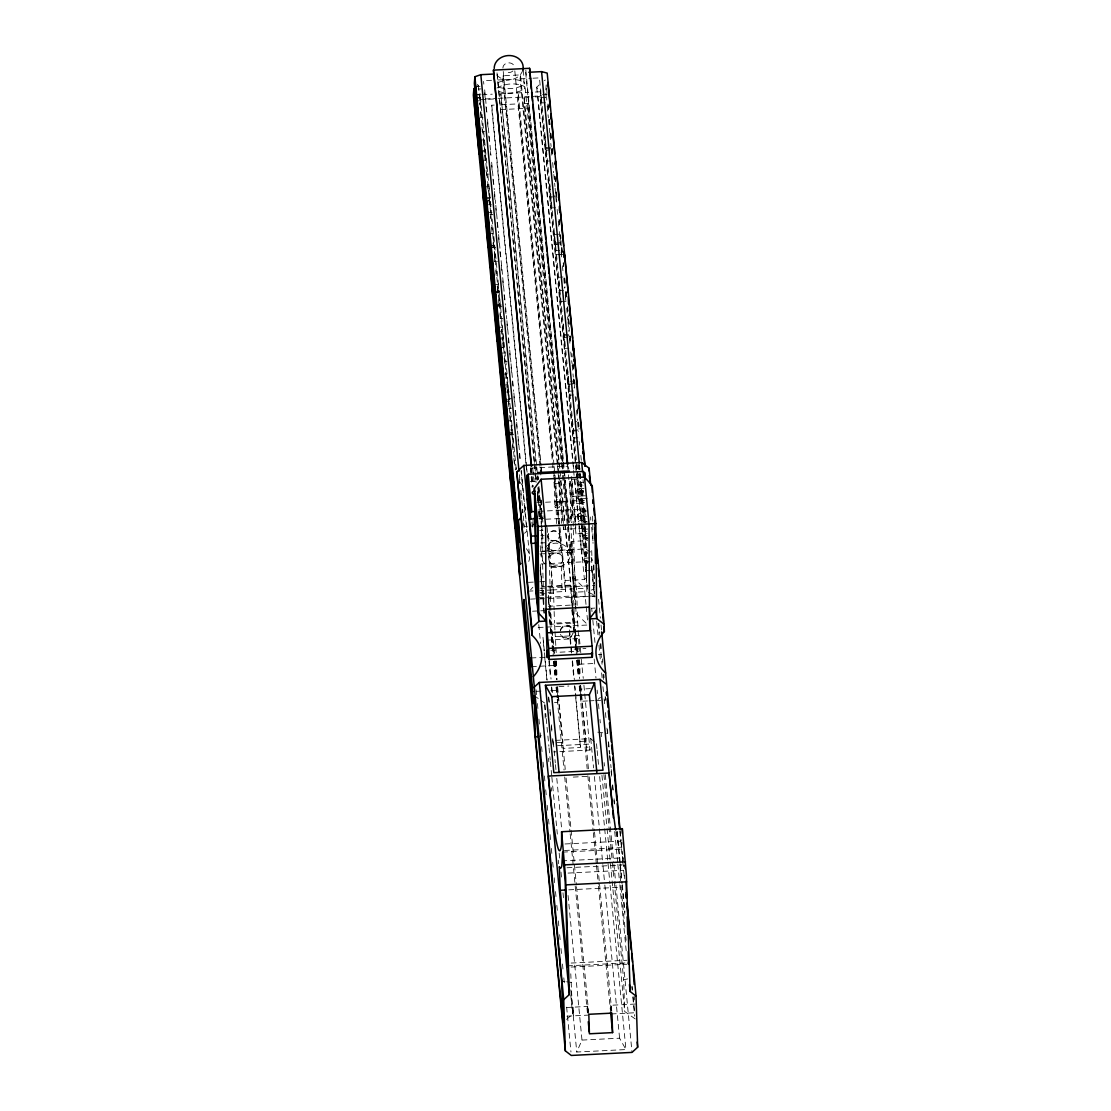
<?xml version="1.0" encoding="UTF-8"?>
<svg xmlns="http://www.w3.org/2000/svg" width="1111" height="1111" viewBox="0 0 1111 1111"><rect width="100%" height="100%" fill="white"/><g stroke="black" fill="none" stroke-linecap="round" stroke-linejoin="round"><path stroke-width="0.75" stroke-dasharray="5 3.75" d="M476.133 98.282L480.396 97.615L480.23 104.198M541.21 95.018L541.099 102.948L545.445 102.74M542.585 94.491L546.931 94.268L546.723 100.087M551.528 150.054L551.514 149.041M542.987 515.754L543.001 517.976M554.736 244.281L560.527 243.934L554.736 244.281L554.375 232.255M539.585 666.239L555.972 665.406L555.903 661.267M570.193 381.254L574.54 381.045L574.679 387.489M582.233 522.087L586.608 521.545M578.762 659.712L579.123 664.239L579.039 660.101M588.136 538.918L585.233 539.071L584.844 526.322M566.429 1007.51L587.636 1006.441L587.83 1012.774M479.619 98.532L480.035 93.435L498.811 288.443M540.835 474.966L502.797 79.728L503.116 75.77L520.476 74.909L558.847 473.494M557.194 463.745L520.142 78.853L520.476 74.909M554.986 475.23L565.11 580.497L584.414 579.525L586.747 577.387L540.363 95.477L540.779 90.38L537.377 88.699L536.71 87.2L540.043 84.117M545.793 89.866L546.209 84.922L543.932 84.325M575.54 608.397L572.498 576.734L569.749 481.299M622.618 862.33L623.354 857.803L562.624 860.858M575.345 521.837C577.303 510.588 567.999 512.532 571.526 522.698M583.622 492.104L580.734 492.256L580.289 478.883M574.831 514.046L575.151 522.517M585.233 539.071L588.066 538.46M555.972 665.406L555.625 660.878M635.367 1004.038L610.772 1005.274L610.911 1010.538M477.438 84.311L478.452 85.714L477.855 86.741M610.133 885.411L625.937 1049.562L576.762 1052.034L581.983 1040.09L568.054 895.466M523.475 70.285L524.142 84.547C516.448 89.352 506.074 89.574 497.561 86.936M496.825 88.075C504.866 83.353 516.407 82.297 524.767 86.672L524.573 88.949C516.532 93.671 504.991 94.727 496.631 90.352M548.598 544.473L549.417 543.335M530.614 589.816L532.849 587.261M524.517 533.308L526.85 531.169L521.045 470.758M597.996 699.416L600.412 697.291M566.568 1019.398L572.609 1014.079L570.776 973.778M540.724 595.496L543.46 593.788L553.584 593.274L554.111 609.856M497.936 82.561C506.074 79.423 516.448 77.867 524.336 82.283L524.739 83.394M544.251 80.506L545.362 80.061M531.461 96.643L540.363 95.477M591.302 590.066L594.26 589.052M538.391 736.399L541.321 735.746M635.242 1018.954L624.674 1011.468L623.674 979.777L628.076 978.819M491.534 80.298L483.493 80.7L483.827 84.144M497.964 79.964L502.797 79.728M520.142 78.853L531.405 78.284M533.016 78.201L539.446 77.881L582.65 525.267M475.591 86.13L478.48 85.991M477.119 86.45L480.008 86.311M478.23 89.061L481.119 88.908M475.577 94.463L479.91 94.254M475.064 95.06L480.216 94.796M481.938 94.713L492.242 94.185M536.335 470.009L500.825 93.755L528.489 92.366M535.349 92.019L542.224 91.671M476.05 97.893L480.383 97.685M485.16 98.976L496.423 98.407M498.034 98.323L529.864 96.726M493.603 99.004L479.285 99.726L479.785 104.906M558.639 460.232L524.309 103.559L524.114 97.462L528.892 97.226M535.252 96.907L540.029 96.671L575.401 464.12M475.786 100.962L480.119 100.754M540.863 97.685L546.654 97.407M525.92 463.287L491.923 110.072L491.77 105.198L494.173 105.073M501.172 104.726L518.518 103.851L552.861 460.523M524.309 103.559L527.919 103.379L563.083 468.661M500.533 109.642L528.072 108.253L563.235 473.536M480.105 117.655L482.993 117.502M482.035 131.431L484.924 131.292M480.146 140.083L484.493 139.861L484.66 142.43M481.202 151.013L485.479 150.332L485.924 163.706M550.625 147.513L546.223 147.277L546.209 148.61L546.709 161.137L551.042 160.914M481.132 151.888L485.465 151.665M546.209 148.61L550.542 148.388M549.987 149.999L545.654 150.207L545.723 149.332L550.07 149.11M481.396 160.415L485.729 160.192M486.312 174.246L489.201 174.108M484.66 186.898L488.993 186.676M485.715 197.814L490.007 197.272L490.465 211.007M485.632 198.688L489.979 198.48M554.5 196.8L550.153 197.022L550.237 196.147L554.57 195.925M486.687 200.883L489.576 200.73M488.354 204.799L491.243 204.66M555.542 207.729L551.209 207.951L550.792 194.536M487.66 212.673L492.006 212.465M490.062 214.59L492.951 214.451M489.159 233.699L493.506 233.491L493.992 246.017L493.992 247.35L489.59 247.114M554.472 234.435L558.805 234.213M490.145 245.503L494.478 245.281M489.659 246.225L493.992 246.017M554.736 242.962L560.527 242.67L560.25 234.143M491.187 247.697L495.534 247.475M560.055 254.544L555.722 254.752L555.583 252.933L555.486 250.753L559.833 250.544M558.708 254.808L563.041 254.6M494.562 261.404L497.464 261.252M563.083 277.028L558.75 277.236L559.166 290.651L563.513 290.429M493.895 284.513L498.228 284.291L498.006 280.291M494.714 291.443L499.061 291.221L499.478 304.622L495.145 304.845M494.645 292.318L498.992 292.096M494.159 293.04L498.506 292.832L498.228 284.291M498.131 304.9L501.019 304.747M498.186 305.344L501.089 305.206M496.673 306.303L501.005 306.08M499.089 306.886L501.978 306.733M500.061 318.676L502.95 318.538M498.172 327.328L502.519 327.106L502.714 330.425M498.408 331.328L502.741 331.106M499.228 338.244L503.505 337.577L503.852 349.618M568.651 334.758L564.235 334.522L564.235 335.855L564.721 348.382L569.068 348.16M499.158 339.133L503.491 338.911M564.235 335.855L568.568 335.633M568.013 337.244L563.68 337.452L563.749 336.577L568.096 336.355M499.422 347.66L503.755 347.437M501.186 353.117L505.519 352.895M504.338 361.408L507.227 361.269M502.686 374.143L507.019 373.921M502.908 378.143L507.241 377.921L507.185 376.49M503.727 385.059L508.074 384.837L508.269 394.252L503.922 394.461M572.526 384.045L568.179 384.267L568.263 383.392L572.596 383.17M506.38 392.044L509.269 391.905M573.568 394.974L569.235 395.183L569.11 393.377L569.013 391.197L573.345 390.975M508.588 398.446L511.477 398.307M505.686 399.918L510.018 399.71M505.13 401.446L509.463 401.224M508.852 408.306L511.74 408.168M507.185 420.944L511.532 420.736L511.754 424.735L512.018 434.582L507.602 434.359M577.026 430.86L572.693 431.082L572.498 421.666L576.831 421.458M508.171 432.748L512.504 432.526L513.004 445.053M507.685 433.471L512.018 433.262M572.762 430.207L578.553 429.915L578.275 421.375M509.213 434.929L513.546 434.72M578.081 441.789L573.734 441.997L573.609 440.178L573.512 437.998L577.859 437.79M577.262 477.008L576.998 468.481L579.886 468.342M577.762 474.952L580.65 474.814M538.543 478.105L535.099 478.272L535.266 483.452M530.225 481.452L536.738 481.132M576.692 479.119L571.804 479.369L575.137 525.364M580.47 482.396L583.358 482.243M584.025 488.521L578.248 488.812L578.123 486.993L578.026 484.813L583.803 484.521M580.747 490.923L583.636 490.784M583.553 491.659L580.734 492.256M537.28 498.186L540.529 498.02M572.346 496.423L585.358 495.77M584.608 502.575L581.72 502.727L581.497 498.728L587.275 498.436M536.794 502.686L584.442 500.283M570.415 481.313L572.582 503.727L583.969 503.158M538.668 511.338L585.039 509.005M587.066 511.004L581.275 511.296L581.72 522.114M581.511 515.296L585.844 515.073M538.724 518.656L543.598 518.406M571.971 481.063L575.415 516.809L586.802 516.24M545.807 519.226L563.166 518.365L563.513 529.322L582.803 528.35L585.261 530.253L585.705 544.404L584.469 545.751A16.679 14.026 -5.5 0 0 584.983 562.013L586.302 563.235L586.747 577.387M564.471 471.564L568.943 518.073L572.568 517.879L571.262 476.452M583.775 522.142L588.122 521.934M527.489 526.253L524.309 526.42L523.142 514.351M529.086 526.17L533.849 525.934M539.724 530.516L542.932 530.364M584.983 529.211L587.872 529.058M587.094 535.405L582.747 535.627L582.622 533.808L582.525 531.627L586.858 531.405M540.876 535.641L544.14 535.474M575.29 527.058L575.956 533.877L587.344 533.294M585.247 537.738L588.136 537.585M540.821 542.96L545.543 542.723M548.487 595.26L551.264 624.201L574.415 623.035L571.846 541.404L587.622 540.613M540.099 551.764L571.915 550.167M539.904 553.958L571.721 552.361M590.122 557.889L585.789 558.111L586.205 571.512M541.057 563.957L590.399 561.472M586.011 562.11L590.358 561.888M551.139 566.429L561.305 566.304L551.139 566.429L551.903 589.969L539.835 590.58M586.275 570.637L590.621 570.415M528.461 582.345L533.294 582.108M539.724 581.775L547.765 581.372M540.307 567.582L542.126 586.539L545.029 586.4M547.917 586.247L571.054 585.08L571.248 591.177L574.859 590.996L575.012 595.871L545.751 597.343M547.667 586.747L570.804 585.594L571.415 605.078L548.279 606.245M540.113 588.274L594.552 585.539M529.489 591.094L532.933 590.927M551.903 589.969L584.442 588.33L586.053 604.995M539.904 592.746L542.321 592.635L542.126 586.539M548.112 592.344L565.457 591.469L565.11 580.497M571.846 541.404L576.72 592.107L586.844 591.607L585.205 526.711M538.863 597.69L544.029 597.426M530.502 599.121L538.696 598.704M540.335 598.621L543.612 598.454M571.957 606.189L571.665 597.051L596.26 595.815M539.432 598.996L590.483 596.426M592.177 596.343L595.579 596.176M532.516 611.217L539.085 610.897M540.724 610.814L544.001 610.647M591.719 608.245L594.996 608.078M554.917 630.006L554.528 623.132L577.664 621.966L577.289 610.3M538.168 627.507L587.969 624.993L576.026 613.397L575.706 610.064M571.387 653.101L569.735 635.936L552.389 636.811L553.542 648.824M580.789 652.629L579.137 635.464L575.526 635.645L575.429 632.603M546.529 640.158L579.234 638.506L579.137 635.464M550.834 650.296L557.5 649.963M574.193 649.13L585.872 648.532M530.975 657.976L545.723 657.226M598.357 654.587L601.634 654.421M531.391 666.642L537.946 666.322M579.123 664.239L595.51 663.42M558.93 686.529L568.846 686.029M536.085 691.348L541.001 691.098M550.834 690.598L557.389 690.278L557.778 702.458L554.5 702.624M580.206 685.695L580.525 689.112L590.372 688.612M580.261 694.472L580.914 701.291L587.469 700.958M589.108 700.874L594.024 700.638M595.663 700.555L605.495 700.055L605.398 697.014M594.191 741.69L590.746 738.621L553.139 740.509L553.972 749.12M557.153 742.579L562.93 742.287L563.124 748.383L580.484 747.509L574.998 686.487M580.289 741.412L586.08 741.12L586.261 747.217L589.885 747.036L589.983 750.078L553.82 751.897M557.5 745.689L591.413 743.981M573.248 777.089L588.636 776.325M564.985 843.971L620.66 841.18M564.444 850.484L620.119 847.679M562.61 852.123L621.66 849.151M566.999 867.76L620.98 865.052M568.027 873.093L623.702 870.288M568.721 889.855L621.021 887.217L624.993 928.449M571.151 963.056L626.826 960.265M567.554 965.862L626.604 962.89M571.123 967.056L626.798 964.251M566.846 1016.176L588.066 1015.121M611.203 1013.954L634.145 1012.801M581.983 1040.09L619.591 1038.202L625.937 1049.562M597.787 732.163L607.759 733.399L607.55 726.497M561.638 981.166L564.957 981.568M566.624 981.777L571.61 982.402M540.64 593.052L543.46 593.788M588.372 592.316L594.454 595.135L591.663 566.124M590.594 551.973L585.511 548.959L542.126 551.139L541.821 529.03M534.155 695.611L539.432 699.361M540.765 700.291L544.723 703.096M558.833 541.807L559.736 542.682M572.498 576.734L584.442 588.33M568.86 469.134L567.902 466.203L531.752 468.023L534.141 475.341M561.041 240.74L561.499 254.461M560.513 244.003L560.527 242.67M574.54 381.045L574.929 384.92M571.221 514.226L571.734 522.017M610.772 1005.274L611.175 1010.927M587.636 1006.441L588.038 1012.093M555.944 196.73L555.917 192.439M569.457 337.161L569.54 336.286M579.109 428.304L579.025 429.179M573.97 383.975L573.929 379.684M555.292 241.351L555.486 250.753M591.996 571.221L591.607 558.305M581.303 489.326L581.497 498.728M568.818 381.781L569.013 391.197M573.318 428.596L573.512 437.998M484.91 153.262L484.715 143.861M489.423 200.077L489.076 187.787M502.936 340.508L502.797 332.814M507.435 387.322L507.241 377.921M591.635 527.267L592.955 540.988M598.565 599.287L600.384 618.147M601.037 625.007L601.537 630.145M620.119 830.528L621.105 840.874M621.271 842.596L622.438 854.665M622.604 856.4L623.604 866.747M624.424 875.357L624.757 878.815M619.869 831.306L622.521 858.831M622.688 860.553L623.521 869.149M623.688 870.871L624.507 879.468M598.885 623.09L599.871 633.312M600.857 643.547L601.343 648.657M602.329 658.892L602.662 662.295M603.801 674.238L604.134 677.641M546.543 88.38L547.209 95.268M548.029 103.892L548.528 109.072M549.528 119.419L550.028 124.585M550.862 133.209L551.348 138.389M552.348 148.735L552.681 152.179M555 176.316L555.5 181.496M556.5 191.842L556.833 195.286M559.152 219.422L559.652 224.603M560.652 234.949L560.986 238.393M561.805 247.017L562.472 253.919M563.305 262.529L563.638 265.987M564.805 278.056L565.291 283.222M566.124 291.846L566.624 297.026M567.624 307.372L567.957 310.816M568.776 319.44L569.443 326.328M570.443 336.675L570.776 340.133M573.095 364.269L573.595 369.435M574.595 379.781L574.929 383.239M577.414 409.098L577.748 412.556M578.748 422.902L579.067 426.346M591.691 557.389L592.024 560.847L591.621 547.945M598.121 623.34L599.26 635.27M600.079 643.797L602.051 664.253M603.037 674.488L603.537 679.599M605.176 696.653L605.495 700.055M547.959 104.753L548.598 111.433M549.403 119.794L549.889 124.821M550.695 133.167L551.237 140.514M552.236 149.152L552.722 154.276M554.861 176.496L555.528 183.329M556.903 197.675L556.514 193.8L556.708 201.952M559.041 219.881L559.694 226.727M561.735 247.892L562.402 254.738M563.221 263.279L563.541 266.696M565.916 291.29L566.568 298.123M567.402 306.678L568.388 316.927M568.54 318.635L569.374 331.175M570.262 336.397L570.748 341.521M571.901 353.479L572.234 356.895M572.887 363.741L573.54 370.574M576.081 396.877L576.401 400.293M577.234 408.834L577.72 413.972M608.592 742.009L609.745 754.05M609.911 755.758L611.078 767.798M611.244 769.52L611.897 776.408M612.73 785.005L613.397 791.893M614.05 798.767L614.55 803.933M617.202 831.445L620.174 862.414M620.341 864.136L622.174 883.051M622.327 884.773L624.979 912.298M632.103 986.262L632.437 989.707M633.089 996.581L634.589 1012.065M545.82 93.227L546.487 100.129M547.209 106.045L548.348 117.849M548.515 119.544L549.806 133.042M549.973 134.737L551.112 146.541M551.306 150.152L551.973 157.054M552.653 162.553L553.639 172.802M553.806 174.51L554.958 186.481M555.125 188.19L556.278 201.91M557.153 209.368L557.611 215.715M558.305 221.325L559.139 229.866M559.291 231.574L560.43 245.045M561.097 251.947L561.763 258.835M562.43 265.737L563.096 272.639M563.805 278.389L564.582 288.166M565.249 295.068L565.916 301.97M566.666 308.108L567.818 320.079M567.985 321.787L568.735 331.3M569.401 338.202L570.068 345.104M570.735 351.993L571.998 363.464M572.165 365.172L573.304 377.143M573.47 378.851L574.22 388.225M575.179 396.613L575.845 403.446M576.498 410.278L577.484 420.527M577.651 422.236L578.373 431.36M579.373 441.706L579.706 445.15M580.845 455.385L581.331 460.51M583.025 479.66L583.358 483.104M591.663 567.804L594.316 596.968M596.635 621.118L598.135 636.645M598.968 645.269L600.62 662.517M601.62 672.877L602.12 678.043M602.954 686.681L603.44 691.847M604.106 698.75L604.773 705.652M605.439 712.554L606.273 721.178M606.939 728.08L607.592 734.982M608.259 741.884L609.425 753.952M609.592 755.674L610.425 764.312M611.092 771.201L611.578 776.381M612.411 785.005L613.078 791.907M613.911 800.531L614.244 803.989M616.897 831.583L619.882 862.636M620.049 864.358L621.882 883.342M622.049 885.064L624.868 914.395M631.84 986.846L632.173 990.304M632.839 997.206L634.673 1016.176M625.646 935.323L626.312 942.184M579.4 464.745L584.886 521.628M614.716 831.5L617.688 862.469M617.855 864.177L619.674 883.106M619.841 884.828L626.298 951.905M578.928 464.731L587.455 553.75M578.039 464.454L587.386 563.596M591.677 608.175L592.01 611.605M592.83 620.174L594.982 642.464M582.664 525.642L586.302 563.235M575.567 465.842L576.72 477.924M576.887 479.646L587.525 590.052M594.163 659.059L595.982 678.043M597.149 690.112L597.482 693.57M598.482 703.916L598.982 709.096M599.968 719.442L600.301 722.886M601.301 733.246L601.634 736.69M604.12 762.577L604.453 766.021M605.287 774.645L613.758 862.622M613.925 864.358L615.744 883.328M615.911 885.05L632.02 1052.395M603.926 774.617L612.23 860.817M612.397 862.539L614.05 879.787M614.216 881.509L623.674 979.777M537.905 96.324L573.29 463.912M573.443 465.634L573.776 469.078M574.776 479.438L584.414 579.525M536.71 87.2L574.359 478.244M574.512 479.966L578.831 524.753M578.998 526.475L581.65 554.042M586.205 606.662L587.497 619.994M601.94 775.256L606.912 826.987M607.078 828.709L624.674 1011.468M596.496 743.731L596.996 748.911M597.163 750.647L598.829 767.923M599.662 776.561L609.967 883.689M567.429 464.495L568.249 473.105M568.415 474.828L572.568 517.879M590.746 738.621L593.566 767.882M594.399 776.492L602.842 864.302M603.009 866.024L604.662 883.245M604.828 884.967L619.591 1038.202M525.836 70.243L564.305 469.842M525.656 72.437L562.999 460.371M563.166 462.093L563.832 468.981M563.999 470.717L564.499 475.883M564.652 477.605L568.971 522.434M564.249 480.716L574.859 590.996M581.22 659.101L583.275 678.377M583.928 685.237L589.983 750.078M563.402 475.258L568.221 525.225M568.374 526.947L575.012 595.871M525.156 87.783L562.305 473.661M562.472 475.383L567.277 525.336M567.443 527.058L570.096 554.625M524.114 97.462L559.944 469.647M560.111 471.37L565.082 523.059M565.249 524.781L571.054 585.08M575.331 629.548L577.484 651.865M578.303 660.448L579.956 677.613M580.789 686.195L586.08 741.12M558.805 461.954L559.472 468.842M560.624 480.896L577.331 653.407M577.845 659.67L579.65 678.557M580.317 685.418L588.552 769.965M589.219 776.853L594.357 830.32M594.524 832.042L611.786 1011.399M571.665 597.051L577.081 653.31M577.748 660.128L579.386 677.168M572.054 609.231L576.317 653.56M576.97 660.378L578.623 677.418M579.442 685.945L580.095 692.764M559.014 475.216L563.166 518.365M571.915 610.258L576.067 653.351M576.72 660.253L578.387 677.488M579.22 686.112L587.177 768.854M587.844 775.756L593.149 830.917M593.316 832.653L596.315 863.678M596.468 865.4L598.301 884.37M598.468 886.092L610.411 1010.218M557.361 465.467L558.028 472.369M558.194 474.091L558.694 479.272M558.861 480.994L563.513 529.322M553.986 464.87L518.184 92.88L518.518 103.851M554.153 466.606L554.82 473.508M569.554 629.84L571.04 645.297M571.207 647.005L571.693 652.157M572.526 660.739L574.345 679.626M553.847 470.856L554.347 476.022M554.514 477.744L565.457 591.469M572.221 661.684L573.873 678.849M574.54 685.709L575.526 696.014M575.692 697.722L580.484 747.509M514.81 70.896L553.556 473.369M553.722 475.091L560.708 545.293A6.013 5.055 -5.5 0 1 551.834 550.126A6.013 5.055 -5.5 0 1 551.556 541.363A6.013 5.055 -5.5 0 1 560.708 545.293M553.584 593.274L548.709 542.571L551.264 624.201M503.241 71.479L541.154 465.315M541.321 467.037L541.987 473.953M547.14 527.503L548.695 545.904M503.116 75.77L541.515 474.619M547.751 547.515L548.903 559.611M540.696 499.728L542.987 523.559M537.932 476.022L538.266 479.466M538.932 486.368L541.46 527.614M500.825 93.755L536.627 465.745M536.794 467.481L537.46 474.383M537.627 476.105L537.96 479.549M538.793 488.187L542.112 522.698M552.195 630.715L554.514 654.754M555.167 661.614L556.819 678.779M557.653 687.362L558.305 694.222M558.472 695.944L562.93 742.287M536.988 476.897L537.321 480.341M537.988 487.243L541.474 523.42M541.64 525.142L542.96 538.932M553.709 650.546L554.042 653.976M554.695 660.837L556.514 679.724M557.18 686.584L565.249 769.395M566.082 778.019L576.373 884.953M576.54 886.675L588.816 1014.287M548.528 598.204L549.681 610.147M549.848 611.855L553.945 654.476M554.597 661.295L556.236 678.335M557.069 686.862L557.389 690.278M548.917 610.397L553.181 654.726M553.833 661.545L555.472 678.585M556.292 687.112L557.278 697.347M557.444 699.041L557.778 702.458M536.21 479.91L496.909 71.701L534.072 461.829M537.377 491.965L540.029 519.517M548.778 611.425L552.917 654.518M553.584 661.42L555.25 678.654M556.069 687.278L557.069 697.625M557.236 699.347L564.041 770.02M564.707 776.922L570.012 832.083M570.179 833.805L587.441 1013.107M534.238 463.551L536.071 482.507M537.391 496.311L538.224 504.922M538.891 511.824L539.557 518.712M532.711 468.217L533.377 475.119M533.544 476.841L534.377 485.451M540.182 545.737L541.168 556.083M531.433 468.037L532.1 474.925M532.266 476.647L533.252 486.979M530.683 467.648L532.516 486.604M549.223 660.184L551.042 679.071M551.861 687.653L552.361 692.806M530.378 468.578L531.044 475.466M531.211 477.188L532.197 487.521M540.168 570.235L542.321 592.635M548.917 661.128L550.57 678.293M551.389 686.876L552.056 693.75M554.139 750.842L555.306 762.896M555.458 764.618L556.125 771.492M556.792 778.38L561.597 828.32M491.77 105.198L526.6 467.037M526.767 468.759L527.1 472.203M531.905 522.17L532.405 527.336M544.307 651.018L542.987 637.283L544.071 650.629M544.473 652.726L547.112 680.196M548.765 697.361L549.265 702.513M549.931 709.374L550.584 716.234M551.417 724.816L551.903 729.969M552.736 738.551L553.389 745.412M526.086 465.009L526.753 471.911M544.737 657.49L546.876 679.807M548.528 696.972L549.028 702.124M550.028 712.415L550.348 715.859M551.348 726.15L551.834 731.302M552.667 739.884L553.167 745.037M538.766 624.618L540.585 643.477M544.89 704.818L546.056 716.887M546.223 718.609L548.876 746.203M549.042 747.925L550.209 759.993M550.376 761.715L551.695 775.506M551.861 777.228L557.333 834.125M559.166 853.095L560 861.719M560.986 872.066L561.819 880.676M562.985 892.744L563.485 897.924M484.688 89.824L486.84 112.211M487.507 119.099L490.979 155.276M491.645 162.178L494.298 189.731M494.464 191.453L495.631 203.521M495.798 205.243L498.45 232.796M498.617 234.518L502.589 275.861M502.755 277.583L505.408 305.15M505.574 306.872L506.741 318.926M506.908 320.662L509.56 348.215M509.727 349.937L510.879 362.005M511.046 363.728L513.699 391.28M513.865 393.002L516.518 420.569M516.684 422.291L517.851 434.345M518.018 436.067L520.337 460.19M521.323 470.522L529.614 556.653M484.66 92.782L485.326 99.684M485.979 106.587L486.479 111.767M487.479 122.127L488.146 129.029M488.812 135.931L489.479 142.833M490.298 151.457L490.631 154.915M491.631 165.275L492.298 172.177M492.965 179.079L493.631 185.981M494.464 194.606L494.95 199.786M495.784 208.424L496.45 215.326M497.117 222.228L497.784 229.13M498.617 237.754L499.283 244.67M499.936 251.572L500.603 258.474M501.269 265.376L501.936 272.278M502.769 280.902L503.436 287.818M504.088 294.721L504.755 301.623M505.422 308.525L506.088 315.427M506.922 324.051L507.588 330.967M508.255 337.869L508.907 344.771M509.741 353.395L510.241 358.575M511.074 367.199L511.74 374.115M512.407 381.017L513.06 387.92M513.893 396.544L514.56 403.446M515.226 410.348L515.893 417.264M516.559 424.166L517.226 431.068M518.045 439.692L518.712 446.594M519.379 453.496L520.045 460.412M548.487 758.299L548.82 761.757M551.32 787.671L551.653 791.129M558.305 860.247L558.639 863.705M570.776 989.832L576.762 1052.034M570.776 995.123L572.609 1014.079M519.323 474.689L520.156 483.313M520.823 490.215L521.656 498.825M521.823 500.547L522.975 512.629M519.379 479.855L519.712 483.299M520.712 493.645L521.212 499.214M522.198 509.171L522.531 512.879M523.531 522.962L524.017 528.267M498.978 290.165L516.254 469.647M478.452 85.714L515.365 469.897M480.452 111.794L481.105 118.696M481.938 127.321L482.605 134.223M483.271 141.125L483.938 148.027M484.59 154.929L485.424 163.553M486.09 170.455L486.757 177.357M487.423 184.259L487.923 189.425M488.909 199.786L489.576 206.688M490.243 213.59L490.909 220.478M491.576 227.38L492.242 234.282M493.062 242.906L493.728 249.808M494.395 256.71L495.062 263.613M495.728 270.515L496.548 279.139M497.214 286.041L497.881 292.943M498.547 299.845L499.214 306.747M499.881 313.635L500.7 322.273M501.367 329.162L502.033 336.064M502.7 342.966L503.366 349.868M504.186 358.492L504.852 365.394M505.519 372.296L506.185 379.198M506.852 386.1L507.685 394.724M508.338 401.626L509.005 408.529M509.671 415.431L510.338 422.319M511.004 429.221L511.838 437.845M512.49 444.747L513.157 451.649M513.824 458.551L514.49 465.453M536.071 689.723L536.738 696.625M537.405 703.527L538.071 710.429M538.904 719.053L539.557 725.955M540.224 732.843L540.89 739.745M541.557 746.648L542.224 753.55M543.057 762.174L543.71 769.076M544.376 775.978L545.043 782.88M545.709 789.782L546.376 796.684M547.209 805.308L547.862 812.21M548.528 819.113L549.195 826.001M550.028 834.639L550.695 841.527M551.348 848.429L552.014 855.331M552.681 862.233L553.347 869.135M554.181 877.759L554.847 884.662M555.5 891.564L556.167 898.466M556.833 905.368L557.5 912.27M558.333 920.894L559 927.796M559.652 934.684L560.319 941.586M560.986 948.488L561.652 955.391M562.485 964.015L563.138 970.917M563.805 977.819L564.471 984.721M566.638 1007.149L570.957 1052.006M620.868 885.523L621.021 887.217M567.763 370.866L567.985 374.865M563.249 324.051L563.749 336.577M549.737 183.621L549.945 186.94M545.237 136.806L545.723 149.332M519.504 481.452L519.629 483.271M516.032 467.537L516.157 469.356M508.491 398.252L508.296 394.933M494.978 257.808L494.534 246.989M576.817 464.967L576.998 468.481M564.624 278.056L564.971 287.777M620.563 881.009L620.021 863.622A491.409 14.429 87.1 0 0 621.854 864.622M577.664 621.966L578.053 628.84M578.151 630.562L579.345 651.213L556.194 652.379L555.903 647.213M555.014 631.728L555.806 645.491M572.401 419.486L572.498 421.666M634.548 996.511L634.659 999.956M593.899 564.763L594.496 583.803M593.524 565.332L594.413 593.621M590.635 516.976L590.746 520.115M582.789 490.298L583.011 497.617M583.553 514.671L583.775 521.989A2.902 1.569 -1.8 0 0 580.734 520.573A2.902 1.569 -1.8 0 0 577.998 522.281L577.762 514.962M582.358 526.503L582.525 531.627M577.748 476.286L578.026 484.813M576.998 490.59L577.234 497.909M570.012 335.564L570.29 344.091M575.415 516.809L575.581 521.934M575.623 523.642L575.956 533.877M579.609 659.767L580.15 676.891M580.525 689.112L580.914 701.291M576.72 592.107L577.137 605.342M572.582 503.727L575.748 604.828M575.804 606.537L576.026 613.397M565.624 292.165L566.013 301.275L560.222 301.567L559.722 289.041M568.04 376.573L568.263 383.392M568.943 518.073L569.096 522.642M569.651 632.895L569.735 635.936M552 148.319L552.264 156.845M560.833 500.811L561.555 523.559M550.014 189.328L550.237 196.147M559.027 482.091L559.791 506.463M561.263 565.916L562.027 589.455M555.917 501.061L556.68 525.434M554.111 482.341L554.875 506.713M556.472 660.934L557.055 679.765M554.153 611.522L554.528 623.132M548.584 599.732L548.82 607.356M541.515 529.322L544.209 614.994L540.21 563.708M527.919 103.379L528.072 108.253M537.71 476.008L537.821 479.452M538.099 488.062L538.585 503.561M538.849 512.171L539.071 519.059M537.946 492.562L538.182 499.867M544.779 704.763L545.195 718.109M533.03 520.142L533.155 524.531M592.635 516.157L593.01 543.307M584.969 509.588L585.178 524.989M541.418 500.131L541.793 527.336M512.893 70.979A5.791 4.875 -5.5 0 1 505.936 72.104M502.908 68.021A5.791 4.875 -5.5 0 1 507.783 62.938A5.791 4.875 -5.5 0 1 514.24 66.188M526.281 548.681A16.679 14.026 -5.5 0 1 528.058 563.027M522.767 70.187A14.485 12.179 -5.5 0 1 510.963 79.714A14.485 12.179 -5.5 0 1 496.367 74.451M545.14 547.251A14.485 12.179 -5.5 0 1 564.638 545.543A14.485 12.179 -5.5 0 1 567.707 561.735A14.485 12.179 -5.5 0 1 548.737 566.263M545.682 564.485A14.485 12.179 -5.5 0 1 542.918 549.889M622.146 842.61A474.022 13.915 87.1 0 1 615.925 831.556M533.294 524.934A2.902 1.569 -1.8 0 1 533.224 524.128M537.224 498.811A2.902 1.569 -1.8 0 1 537.446 501.019M537.488 491.798A2.902 1.569 -1.8 0 1 537.641 493.353M560.472 634.353A6.513 6.333 4.1 0 0 573.04 633.714L573.095 632.867A6.513 6.333 4.1 0 1 561.263 634.992M560.277 631.076A6.513 6.333 4.1 0 1 572.109 628.951M560.333 630.229A6.513 6.333 4.1 0 1 572.915 629.59M585.511 510.991A38.024 31.969 -5.5 0 1 582.942 485.563M525.906 506.935A38.024 31.969 -5.5 0 1 523.67 512.963M519.809 482.049A38.024 31.969 -5.5 0 1 523.462 487.396M573.151 1007.26L573.595 1015.843L573.179 1007.177M551.459 552.514A7.11 5.986 -5.5 0 0 561.944 546.806A7.11 5.986 -5.5 0 0 551.139 542.154A7.11 5.986 -5.5 0 0 551.459 552.514M550.889 540.377A6.013 5.055 -5.5 0 0 559.763 535.544A6.013 5.055 -5.5 0 0 550.612 531.614A6.013 5.055 -5.5 0 0 550.889 540.377M552.625 564.61A7.11 5.986 -5.5 0 0 563.11 558.889A7.11 5.986 -5.5 0 0 552.292 554.25A7.11 5.986 -5.5 0 0 552.625 564.61M551 540.21A5.791 4.875 -5.5 0 0 559.541 535.558A5.791 4.875 -5.5 0 0 550.737 531.766A5.791 4.875 -5.5 0 0 551 540.21M578.178 498.964A2.902 1.569 -1.8 0 0 582.956 498.02A2.902 1.569 -1.8 0 0 579.234 496.298A2.902 1.569 -1.8 0 0 578.178 498.964M577.956 491.659A2.902 1.569 -1.8 0 0 582.72 490.715A2.902 1.569 -1.8 0 0 578.998 488.979A2.902 1.569 -1.8 0 0 577.956 491.659M578.72 516.032A2.902 1.569 -1.8 0 0 583.483 515.087A2.902 1.569 -1.8 0 0 579.761 513.351A2.902 1.569 -1.8 0 0 578.72 516.032M556.722 501.964A2.458 1.333 -1.8 0 0 560.777 501.158A2.458 1.333 -1.8 0 0 557.611 499.686A2.458 1.333 -1.8 0 0 556.722 501.964M554.931 483.243A2.458 1.333 -1.8 0 0 558.986 482.438A2.458 1.333 -1.8 0 0 555.819 480.966A2.458 1.333 -1.8 0 0 554.931 483.243M555.694 507.616A2.458 1.333 -1.8 0 0 559.75 506.81A2.458 1.333 -1.8 0 0 556.583 505.338A2.458 1.333 -1.8 0 0 555.694 507.616"/><path stroke-width="1.5" d="M510.171 445.719L514.212 495.603L513.726 481.743M555 164.22L554.986 162.956M475.189 88.172L473.897 88.574L473.342 95.143L565.346 1050.867L571.276 1055.45L632.02 1052.395L637.658 1047.229L636.048 996.053L627.09 902.951M493.548 74.048L480.827 74.687L474.897 76.728L474.341 83.311L519.254 549.862L519.712 564.485A10.86 9.138 -5.5 0 0 520.934 563.485M567.735 464.481L529.6 68.313L493.451 70.132L531.266 466.314M529.6 68.313L531.28 89.005M547.64 85.561L547.917 82.436L550.209 107.614M596.843 772.437L589.372 694.75L594.579 682.807L545.418 685.279L553.82 772.659L602.995 770.187L594.579 682.807M536.599 598.051L534.363 488.521L541.126 479.258L584.511 477.077L592.205 485.618L595.857 523.559L596.704 618.549L604.134 624.271L604.356 631.59A38.024 31.969 -5.5 0 0 605.662 673.016L619.952 828.806M596.274 609.939L589.483 618.91L589.844 630.534M565.346 1050.867L563.735 999.692L533.349 676.655A38.024 31.969 -5.5 0 0 532.044 635.228L516.796 471.869L523.837 465.426L581.692 462.509L589.108 468.231L590.76 485.382M535.46 518.823L530.586 519.073L526.975 481.618L526.781 475.522L528.197 474.23L583.15 471.467L584.636 472.619L585.289 479.424M530.586 519.073L530.391 512.976L531.794 511.685L535.238 511.518M532.044 635.228L531.822 627.909L538.863 621.452L546.084 621.091L545.626 526.072L541.126 479.258M533.697 687.612L539.321 682.46L600.065 679.39L606.009 683.973M563.735 999.692L569.374 994.526L565.624 877.732L561.597 831.722L622.341 828.667L626.368 874.663L630.104 991.47L636.048 996.053M535.446 737.037L534.155 695.611L561.638 981.166L562.944 1022.592L535.446 737.037L538.391 736.399M523.837 465.426L538.863 621.452L538.016 526.461L595.857 523.559M528.836 72.271L541.571 71.632L547.195 73.09L585.011 465.912M537.599 472.564L569.415 470.967M527.739 505.991L527.517 498.672L531.114 536.127L536.002 535.877M536.085 543.196L531.35 543.432L531.114 536.127M590.608 630.617L589.413 607.106L546.029 609.3L547.223 632.798L590.608 630.617L592.232 647.741L592.496 653.685L549.112 655.879A31.191 0.917 87.1 0 1 548.167 654.976A31.191 0.917 87.1 0 0 547.237 657.643L546.084 621.091L538.418 612.855L536.419 591.955M547.223 632.798L548.723 648.393L592.107 646.213M548.848 659.476L592.232 657.295M545.418 685.279L551.764 696.639L589.372 694.75M564.791 864.872L625.535 861.817M565.916 884.87L626.66 881.801M560.277 890.272L567.749 967.223L565.207 882.092L562.61 852.123L561.874 865.4A491.409 14.429 87.1 0 1 559.291 866.677L560.277 890.272L565.346 890.022M612.578 1032.619L589.427 1033.785L588.816 1014.287L611.953 1013.135L612.578 1032.619L610.578 1011.94M559.416 210.646L559.389 206.354M563.916 257.46L563.832 251.461M578.067 395.405L577.998 396.28M582.581 442.22L582.483 442.511M475.675 86.533L478.161 121.113L477.674 107.253M478.716 118.183L482.66 167.928L482.174 154.068M483.229 164.997L487.173 214.742L486.687 200.883M487.729 211.798L491.673 261.543L491.187 247.697M474.675 98.365L474.536 105.809L479.188 154.012L478.702 140.153M492.242 258.613L496.186 308.358L495.7 294.498M479.758 151.082L483.702 200.827L483.216 186.967M496.742 305.428L500.686 355.173L500.2 341.313M484.257 197.883L488.201 247.642L487.715 233.782M501.255 352.229L505.186 401.904L504.713 388.128M488.771 244.698L492.715 294.443L492.229 280.583M505.755 399.043L509.699 448.788L509.213 434.929M493.27 291.513L497.214 341.258L496.728 327.398M497.784 338.327L501.728 388.072L501.242 374.213M514.768 492.673L518.712 542.418L518.226 528.558M502.283 385.128L506.227 434.873L505.741 421.027M506.797 431.943L510.727 481.688L510.241 467.828M511.296 478.758L515.24 528.503L514.754 514.643M515.81 525.572L519.74 575.317L519.254 561.458M628.298 962.806L628.493 964.167L628.243 951.516M593.274 503.255L592.941 499.867L592.996 503.269M593.76 508.338L594.413 515.129M594.899 520.212L595.427 563.346M594.885 528.253L604.134 624.271M589.344 475.55L589.997 482.41M594.954 533.849L595.607 540.71M596.107 545.848L596.774 552.709M597.093 556.139L597.76 562.999M598.246 568.138L599.079 576.72M599.412 580.15L600.065 586.997M600.565 592.149L601.218 599.01M601.551 602.44L602.384 611.008M602.704 614.439L603.37 621.299M603.87 626.437L604.356 631.59M624.924 865.33L625.229 868.58M601.704 631.853L605.662 673.016M626.09 892.605L626.59 897.771L626.035 881.204M578.234 397.113L581.567 431.776M582.747 443.928L584.886 466.148M606.787 695.417L606.453 691.972L606.564 695.43M607.12 698.861L607.953 707.457M608.286 710.901L609.106 719.497M609.439 722.942L611.258 741.856M611.592 745.3L612.425 753.897M612.758 757.341L616.897 800.351M617.216 803.781L619.702 829.584M625.993 894.952L626.326 898.396M627.159 906.993L627.993 915.589M628.312 919.033L631.298 950.002M631.631 953.432L632.451 962.043M632.784 965.473L634.159 984.429M584.511 477.077L589.024 523.892L589.483 618.91L596.704 618.549L596.065 611.855M583.15 471.467L583.636 476.577M581.692 462.509L582.497 470.967M637.159 1042.049L637.658 1047.229M541.571 71.632L579.234 463.009M600.065 679.39L612.397 807.419M612.716 810.863L613.383 817.738M629.451 984.596L630.104 991.47M531.614 92.449L532.447 101.059M532.766 104.503L534.599 123.46M534.933 126.904L535.752 135.514M536.085 138.958L536.919 147.569M537.252 151.013L539.071 169.955M539.404 173.399L540.238 182.01M540.571 185.468L542.39 204.41M542.723 207.854L543.543 216.464M543.876 219.909L545.709 238.851M546.029 242.295L546.862 250.919M547.195 254.363L548.029 262.974M548.362 266.418L549.015 273.306M549.348 276.75L550.181 285.36M550.514 288.804L551.348 297.415M551.667 300.859L553.5 319.815M553.833 323.259L554.653 331.87M554.986 335.314L556.819 354.256M557.139 357.7L559.139 378.365M559.472 381.809L560.125 388.711M560.458 392.155L562.444 412.82M562.777 416.264L564.61 435.206M564.943 438.651L565.763 447.261M566.096 450.705L567.429 464.495M588.274 1021.717L589.261 1032.063M534.363 488.521L538.016 526.461M493.451 70.132L531.586 466.301M551.764 696.639L559.083 772.603M528.197 474.23L531.794 511.685M526.781 475.522L530.391 512.976M480.827 74.687L518.99 471.245M539.321 682.46L569.374 994.526M516.796 471.869L531.822 627.909M520.92 517.476A38.024 31.969 -5.5 0 1 518.337 520.615L533.349 676.655M474.897 76.728L518.67 531.586L518.337 520.615M473.897 88.574L519.712 564.485M548.723 648.393L549.112 655.879M577.053 384.975L573.498 348.146L573.484 349.479M572.554 338.161L568.999 301.331L568.985 302.664M569.485 315.191L569.387 314.08M611.036 1012.538L611.203 1013.954L611.231 1012.815M578.456 408.32L578.262 404.807M573.943 361.519L573.818 359.436M581.608 432.401L581.97 442.122M568.138 292.679L564.485 254.516L564.471 255.849M563.624 245.864L559.986 207.715L560.083 212.451M582.872 453.802L582.775 451.621M577.151 386.309L577.456 395.308M559.194 200.549L555.472 160.901L555.569 165.636M554.695 153.749L550.973 114.086L551.07 118.835M572.72 340.994L573.026 350.784M627.159 916.853L627.701 934.184M589.108 468.231L589.205 471.161M584.636 472.619L584.733 475.661M568.29 296.568L568.513 303.97M592.205 485.618L592.302 492.395M622.341 828.667L622.341 833.319M561.597 831.722L561.61 844.138A474.022 13.915 87.1 0 1 548.334 776.075L609.078 773.02A474.022 13.915 87.1 0 0 615.688 830.014M494.228 68.465A14.485 12.179 -5.5 0 1 510.199 55.564A14.485 12.179 -5.5 0 1 522.767 70.187M535.224 518.615A2.902 1.569 -1.8 0 1 533.891 518.281M535.21 494.27A2.902 1.569 -1.8 0 1 532.169 492.853A2.902 1.569 -1.8 0 1 534.905 491.145M592.496 653.685A31.191 0.917 87.1 0 1 591.552 652.796M530.933 658.073L531.391 666.642L531.016 658.17M563.027 1007.774L563.471 1016.357L563.055 1007.677M537.377 526.517L535.099 502.769L535.946 564.221L537.738 599.079L537.377 526.517M532.808 691.514L523.948 599.454L524.323 611.633L533.183 703.694L532.808 691.514"/></g></svg>
